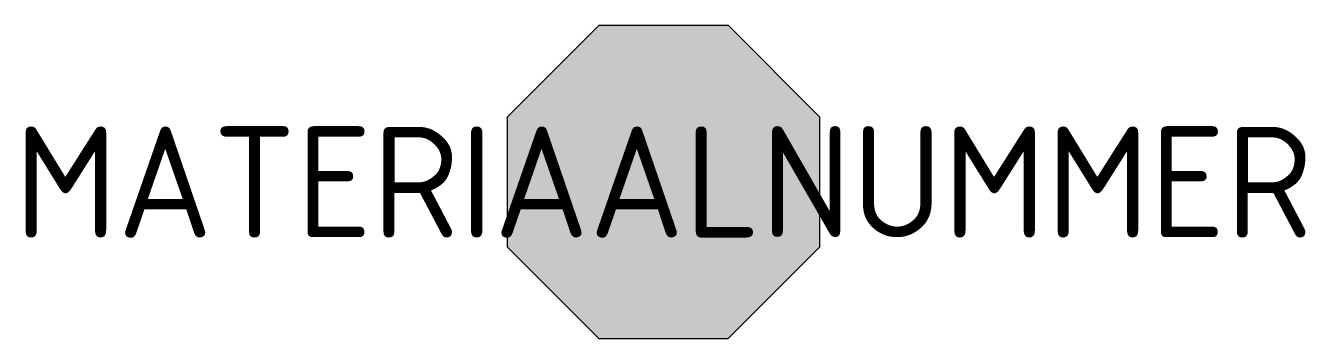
# Model space of a CAD drawing. Header units: metres. Extents: x -14.4 to 14.5, y -3.5 to 3.5.
import ezdxf
from ezdxf.enums import TextEntityAlignment as Align

# ---------------------------------------------------------------- set-up
doc = ezdxf.new("R2010")
doc.units = ezdxf.units.M
doc.layers.add('N-WE-GW-GROND_KLEI-A', color=7, linetype='Continuous', lineweight=18)
doc.styles.add('NLCS-ISO', font='NLCS-ISO.ttf')

msp = doc.modelspace()

# ---------------------------------------------------------------- hatches: boundary and pattern name
at = {"layer": 'N-WE-GW-GROND_KLEI-A'}
h = msp.add_hatch(color=254, dxfattribs=at)
h.dxf.hatch_style = 1
h.paths.add_polyline_path([(-3.52, -1.457), (-1.459, -3.52), (1.457, -3.52), (3.52, -1.459), (3.52, 1.457), (1.459, 3.52), (-1.457, 3.52), (-3.52, 1.459)])

# ---------------------------------------------------------------- linework, layer by layer
at = {"flags": 128}
msp.add_lwpolyline([(-3.52, -1.457), (-1.459, -3.52), (1.457, -3.52), (3.52, -1.459), (3.52, 1.457), (1.459, 3.52), (-1.457, 3.52), (-3.52, 1.459), (-3.52, -1.457)], close=True, dxfattribs=at)

# ---------------------------------------------------------------- texts
at = {"lineweight": 25, "style": 'NLCS-ISO'}
msp.add_attdef('MATERIAALNUMMER', text='1', height=2.5, dxfattribs=at).set_placement((0, 0), align=Align.MIDDLE_CENTER)

doc.saveas('drawing.dxf')
